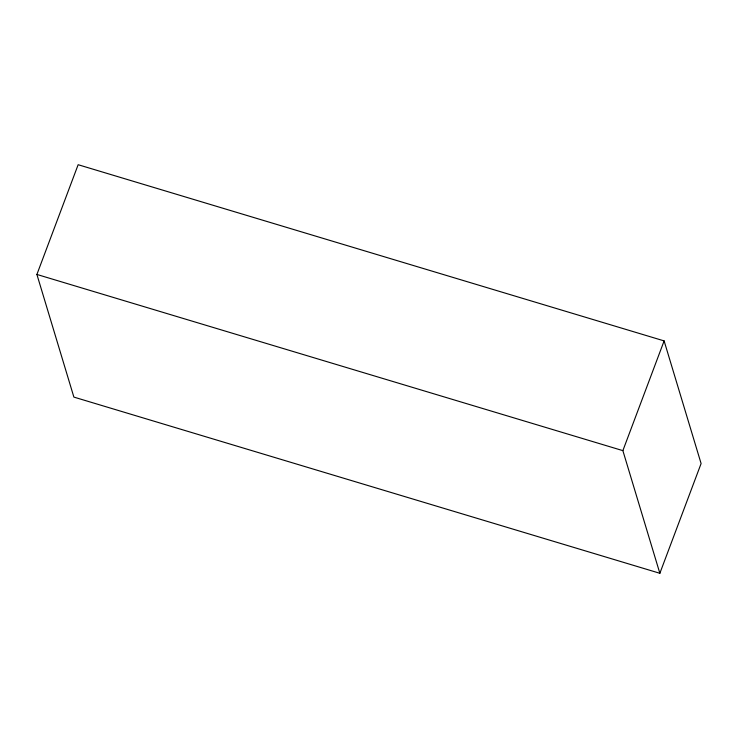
<?xml version="1.0" encoding="UTF-8"?>
<svg xmlns="http://www.w3.org/2000/svg" width="738" height="738" viewBox="0 0 738 738"><rect width="100%" height="100%" fill="white"/><g stroke="black" fill="none" stroke-linecap="round" stroke-linejoin="round"><path stroke-width="1.11" d="M36.9 274.453L78.145 164.712L664.117 340.901L701.1 463.547L659.855 573.288L73.883 397.099L36.9 274.453L622.872 450.641L659.855 573.288M622.872 450.641L664.117 340.901"/></g></svg>
